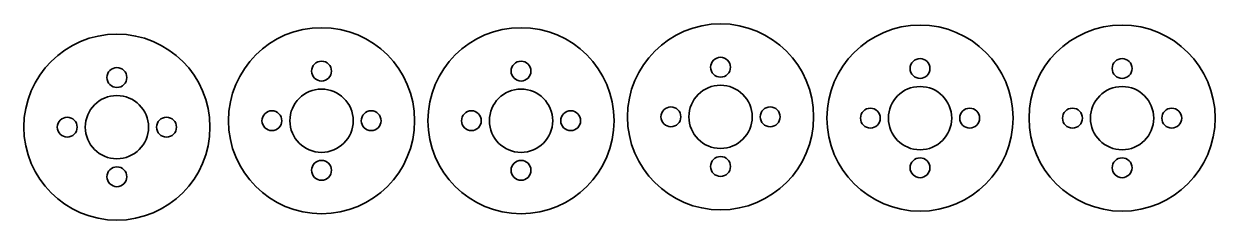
# Model space of a CAD drawing. Extents: x 3 to 195, y 2 to 33.
import ezdxf

# ---------------------------------------------------------------- set-up
doc = ezdxf.new("R2010")
doc.units = 0

msp = doc.modelspace()

# ---------------------------------------------------------------- linework, layer by layer
at = {"color": 7, "lineweight": 35}
for centre, radius in [((50.786789, 17.867191), 15), ((82.942932, 17.867191), 15), ((115.099091, 18.489567), 15), ((147.255249, 18.282108), 15), ((179.826324, 18.282108), 15), ((17.800789, 16.829895), 15), ((50.786789, 25.867191), 1.6), ((82.942932, 25.867191), 1.6), ((115.099091, 26.489567), 1.6), ((147.255249, 26.282108), 1.6), ((179.826324, 26.282108), 1.6), ((17.800789, 24.829895), 1.6), ((115.099091, 18.489567), 5.1), ((147.255249, 18.282108), 5.1), ((179.826324, 18.282108), 5.1), ((17.800789, 16.829895), 5.1), ((50.786789, 17.867191), 5.1), ((82.942932, 17.867191), 5.1), ((42.786789, 17.867191), 1.6), ((58.786789, 17.867191), 1.6), ((74.942932, 17.867191), 1.6), ((90.942932, 17.867191), 1.6), ((107.099091, 18.489567), 1.6), ((123.099091, 18.489567), 1.6), ((139.255249, 18.282108), 1.6), ((155.255249, 18.282108), 1.6), ((171.826324, 18.282108), 1.6), ((187.826324, 18.282108), 1.6), ((9.800789, 16.829895), 1.6), ((25.800789, 16.829895), 1.6), ((115.099091, 10.489567), 1.6), ((147.255249, 10.282108), 1.6), ((179.826324, 10.282108), 1.6), ((17.800789, 8.829895), 1.6), ((50.786789, 9.867191), 1.6), ((82.942932, 9.867191), 1.6)]:
    msp.add_circle(centre, radius, dxfattribs=at)

doc.saveas('drawing.dxf')
